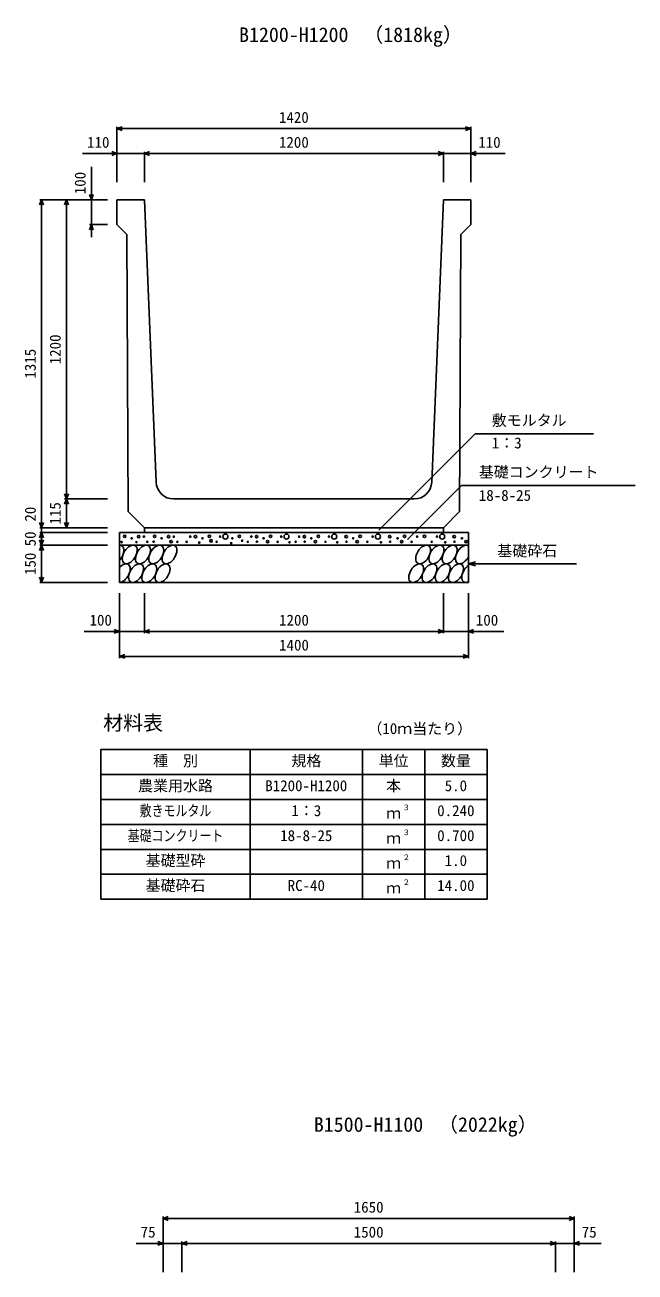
# Model space of a CAD drawing. Units: millimetres, scale not verified. Extents: x -33600 to 33600, y -11880 to 11880.
# Drawn here: x 13289 to 15737, y -5228 to -227 of the extents above; entities that cross this region are included whole.
import ezdxf
from ezdxf.enums import TextEntityAlignment as Align

# ---------------------------------------------------------------- set-up
doc = ezdxf.new("R2010")
doc.units = ezdxf.units.MM
doc.header["$LTSCALE"] = 40
for name, color, linetype, lineweight in [('0-0_DIM', 7, 'Continuous', 25), ('0-2_HATCH', 6, 'Continuous', 25), ('0-3_HYO', 3, 'Continuous', 25), ('0-4_HYO2', 4, 'Continuous', 25), ('0-5_OUTLINE', 3, 'Continuous', 25), ('0-6_TXT', 7, 'Continuous', 25)]:
    doc.layers.add(name, color=color, linetype=linetype, lineweight=lineweight)
doc.styles.add('ＭＳ ゴシック', font='')
doc.styles.get('ＭＳ ゴシック').set_extended_font_data('MS Gothic')

msp = doc.modelspace()

# ---------------------------------------------------------------- linework, layer by layer
at = {"layer": '0-0_DIM'}
for p, q in [((13658.16, -635.67), (13658.16, -858.17)), ((15078.16, -643.17), (13658.16, -643.17)), ((15078.16, -635.67), (15078.16, -858.17)), ((13520.38, -743.17), (13658.16, -743.17)), ((13768.16, -743.17), (13658.16, -743.17)), ((13768.16, -735.67), (13768.16, -858.17)), ((13768.16, -743.17), (14968.16, -743.17)), ((14968.16, -735.67), (14968.16, -858.17)), ((14968.16, -743.17), (15078.16, -743.17)), ((15215.93, -743.17), (15078.16, -743.17)), ((13555.66, -928.17), (13555.66, -795.92)), ((13348.16, -928.17), (13620.66, -928.17)), ((13355.66, -928.17), (13355.66, -2243.17)), ((13455.66, -928.17), (13455.66, -2128.17)), ((13555.66, -928.17), (13555.66, -1028.17)), ((13620.66, -1028.17), (13548.16, -1028.17)), ((13555.66, -1078.17), (13555.66, -1028.17)), ((15095.4, -1866.62), (14709.42, -2252.61)), ((15095.4, -1866.62), (15570.71, -1866.62)), ((15040.14, -2073.88), (14823.33, -2290.69)), ((15040.14, -2073.88), (15737.01, -2073.88)), ((13448.16, -2128.17), (13620.66, -2128.17)), ((13455.66, -2128.17), (13455.66, -2243.17)), ((13348.16, -2243.17), (13620.66, -2243.17)), ((13348.16, -2263.17), (13620.66, -2263.17)), ((13348.16, -2313.17), (13620.66, -2313.17)), ((13355.66, -2313.17), (13355.66, -2463.17)), ((15068.16, -2388.17), (15097.13, -2380.41)), ((15068.16, -2388.17), (15501.47, -2388.17)), ((15068.16, -2388.17), (15097.13, -2395.94)), ((13348.16, -2463.17), (13620.66, -2463.17)), ((13668.16, -2766.6), (13668.16, -2505.24)), ((13768.16, -2666.6), (13768.16, -2505.24)), ((14968.16, -2666.6), (14968.16, -2505.24)), ((15068.16, -2766.6), (15068.16, -2505.24)), ((13668.16, -2659.1), (13526.36, -2659.1)), ((13668.16, -2659.1), (13768.16, -2659.1)), ((13768.16, -2659.1), (14968.16, -2659.1)), ((15068.16, -2659.1), (14968.16, -2659.1)), ((15068.16, -2659.1), (15209.95, -2659.1)), ((13668.16, -2759.1), (15068.16, -2759.1)), ((13843.16, -5005.4), (13843.16, -5227.9)), ((15493.16, -5012.9), (13843.16, -5012.9)), ((15493.16, -5005.4), (15493.16, -5227.9)), ((13734.78, -5112.9), (13843.16, -5112.9)), ((13918.16, -5112.9), (13843.16, -5112.9)), ((13918.16, -5105.4), (13918.16, -5227.9)), ((13918.16, -5112.9), (15418.16, -5112.9)), ((15418.16, -5105.4), (15418.16, -5227.9)), ((15418.16, -5112.9), (15493.16, -5112.9)), ((15601.53, -5112.9), (15493.16, -5112.9))]:
    msp.add_line(p, q, dxfattribs=at)
for points in [[(13679.3, -650.87), (13658.16, -643.17), (13679.3, -635.48)], [(15057.01, -635.48), (15078.16, -643.17), (15057.01, -650.87)], [(13637.01, -735.48), (13658.16, -743.17), (13637.01, -750.87)], [(13789.3, -750.87), (13768.16, -743.17), (13789.3, -735.48)], [(14947.01, -735.48), (14968.16, -743.17), (14947.01, -750.87)], [(15099.3, -735.48), (15078.16, -743.17), (15099.3, -750.87)], [(13363.35, -949.32), (13355.66, -928.17), (13347.96, -949.32)], [(13447.96, -949.32), (13455.66, -928.17), (13463.35, -949.32)], [(13547.96, -907.03), (13555.66, -928.17), (13563.35, -907.03)], [(13563.35, -1049.32), (13555.66, -1028.17), (13547.96, -1049.32)], [(13463.35, -2107.03), (13455.66, -2128.17), (13447.96, -2107.03)], [(13447.96, -2149.32), (13455.66, -2128.17), (13463.35, -2149.32)], [(13363.35, -2222.03), (13355.66, -2243.17), (13347.96, -2222.03)], [(13355.66, -2243.17), (13355.66, -2263.17), (13355.66, -2313.17)], [(13463.35, -2222.03), (13455.66, -2243.17), (13447.96, -2222.03)], [(13363.35, -2284.32), (13355.66, -2263.17), (13347.96, -2284.32)], [(13363.35, -2292.03), (13355.66, -2313.17), (13347.96, -2292.03)], [(13363.35, -2334.32), (13355.66, -2313.17), (13347.96, -2334.32)], [(13363.35, -2442.03), (13355.66, -2463.17), (13347.96, -2442.03)], [(13647.01, -2651.41), (13668.16, -2659.1), (13647.01, -2666.8)], [(13789.3, -2666.8), (13768.16, -2659.1), (13789.3, -2651.41)], [(14947.01, -2651.41), (14968.16, -2659.1), (14947.01, -2666.8)], [(15089.3, -2651.41), (15068.16, -2659.1), (15089.3, -2666.8)], [(13689.3, -2766.8), (13668.16, -2759.1), (13689.3, -2751.41)], [(15047.01, -2751.41), (15068.16, -2759.1), (15047.01, -2766.8)], [(13864.3, -5020.6), (13843.16, -5012.9), (13864.3, -5005.21)], [(15472.01, -5005.21), (15493.16, -5012.9), (15472.01, -5020.6)], [(13822.01, -5105.21), (13843.16, -5112.9), (13822.01, -5120.6)], [(13939.3, -5120.6), (13918.16, -5112.9), (13939.3, -5105.21)], [(15397.01, -5105.21), (15418.16, -5112.9), (15397.01, -5120.6)], [(15514.3, -5105.21), (15493.16, -5112.9), (15514.3, -5120.6)]]:
    msp.add_lwpolyline(points, dxfattribs=at)
at = {"layer": '0-2_HATCH'}
for centre, radius in [((13676.83, -2300.87), 2.5), ((13689.24, -2278.07), 5), ((13717.28, -2285.95), 2.5), ((13736.8, -2301.22), 2.5), ((13745.32, -2278.95), 5), ((13766.35, -2278.95), 2.5), ((13780.37, -2299.96), 2.5), ((13805.31, -2299.28), 2.5), ((13809.24, -2278.07), 5), ((13837.28, -2285.95), 2.5), ((13865.32, -2278.95), 5), ((13875.4, -2299.28), 5), ((13886.35, -2278.95), 2.5), ((13900.37, -2299.96), 2.5), ((13938.19, -2299.96), 2.5), ((13952.2, -2278.95), 2.5), ((13973.24, -2278.95), 5), ((14001.27, -2285.95), 2.5), ((14029.31, -2278.07), 5), ((14035.73, -2295.8), 5), ((14058.19, -2299.96), 2.5), ((14072.2, -2278.95), 2.5), ((14093.24, -2278.95), 10), ((14121.27, -2285.95), 2.5), ((14149.31, -2278.07), 5), ((14160.65, -2295.64), 2.5), ((14183.41, -2299.96), 2.5), ((14197.43, -2278.95), 2.5), ((14218.46, -2278.95), 5), ((14219.76, -2299.29), 2.5), ((14246.5, -2285.95), 2.5), ((14262.82, -2299.53), 5), ((14274.53, -2278.07), 5), ((14303.41, -2299.96), 2.5), ((14317.43, -2278.95), 2.5), ((14338.46, -2278.95), 10), ((14350.42, -2302.03), 2.5), ((14375.1, -2299.96), 2.5), ((14389.12, -2278.95), 2.5), ((14410.15, -2278.95), 5), ((14411.45, -2299.29), 2.5), ((14438.18, -2285.95), 2.5), ((14454.51, -2299.53), 5), ((14466.22, -2278.07), 5), ((14495.1, -2299.96), 2.5), ((14509.12, -2278.95), 2.5), ((14530.15, -2278.95), 10), ((14542.11, -2302.03), 2.5), ((14577.75, -2278.95), 5), ((14579.06, -2299.29), 2.5), ((14605.79, -2285.95), 2.5), ((14622.12, -2299.53), 5), ((14633.83, -2278.07), 5), ((14662.7, -2299.96), 2.5), ((14684.21, -2278.95), 2.5), ((14705.24, -2278.95), 10), ((14717.2, -2302.03), 2.5), ((14752.85, -2278.95), 5), ((14754.15, -2299.29), 2.5), ((14784.13, -2285.95), 2.5), ((14800.45, -2299.53), 5), ((14812.17, -2278.07), 5), ((14841.04, -2299.96), 2.5), ((14862.55, -2278.95), 2.5), ((14891.96, -2278.07), 5), ((14920.84, -2299.96), 2.5), ((14942.35, -2278.95), 2.5), ((14963.38, -2278.95), 10), ((14975.34, -2302.03), 2.5), ((15010.98, -2278.95), 5), ((15012.29, -2299.29), 2.5), ((15042.26, -2285.95), 2.5), ((15058.59, -2299.53), 5), ((13988.35, -2302.99), 2.5), ((14116.71, -2305.23), 2.5)]:
    msp.add_circle(centre, radius, dxfattribs=at)
for centre, start_param, end_param in [((13656.19, -2350.67), 4.3711174, 6.6890199), ((15046.34, -2350.67), 6.2831853, 11.0601374), ((13681.51, -2425.67), 3.4964223, 7.563715), ((15071.66, -2425.67), 0.9351899, 3.8417621)]:
    msp.add_ellipse(centre, major_axis=(21.82, 35.31), ratio=0.5792, start_param=start_param, end_param=end_param, dxfattribs=at)
for centre in [(13709.4, -2350.67), (13762.61, -2350.67), (13815.83, -2350.67), (13869.04, -2350.67), (14886.7, -2350.67), (14939.91, -2350.67), (14993.13, -2350.67), (13734.72, -2425.67), (13787.94, -2425.67), (13841.15, -2425.67), (14858.81, -2425.67), (14912.02, -2425.67), (14965.24, -2425.67), (15018.45, -2425.67)]:
    msp.add_ellipse(centre, major_axis=(21.82, 35.31), ratio=0.5792, dxfattribs=at)
at = {"layer": '0-3_HYO'}
for p, q in [((14193.16, -3133.05), (14193.16, -3733.05)), ((14643.16, -3133.05), (14643.16, -3733.05)), ((14893.16, -3133.05), (14893.16, -3733.05)), ((13593.16, -3233.05), (15143.16, -3233.05))]:
    msp.add_line(p, q, dxfattribs=at)
msp.add_lwpolyline([(13593.16, -3733.05), (15143.16, -3733.05), (15143.16, -3133.05), (13593.16, -3133.05)], close=True, dxfattribs=at)
at = {"layer": '0-4_HYO2'}
for p, q in [((13593.16, -3333.05), (15143.16, -3333.05)), ((13593.16, -3433.05), (15143.16, -3433.05)), ((13593.16, -3533.05), (15143.16, -3533.05)), ((13593.16, -3633.05), (15143.16, -3633.05))]:
    msp.add_line(p, q, dxfattribs=at)
at = {"layer": '0-5_OUTLINE'}
for p, q in [((13658.16, -928.17), (13658.16, -1028.17)), ((13658.16, -928.17), (13768.16, -928.17)), ((13815.36, -2061.09), (13768.16, -928.17)), ((14920.95, -2061.09), (14968.16, -928.17)), ((15078.16, -928.17), (14968.16, -928.17)), ((15078.16, -928.17), (15078.16, -1028.17)), ((15038.16, -1068.17), (15078.16, -1028.17)), ((15038.16, -1068.17), (15033.18, -2178.17)), ((13885.3, -2128.17), (14851.01, -2128.17)), ((13703.13, -2178.17), (13768.16, -2243.17)), ((14968.16, -2243.17), (15033.18, -2178.17)), ((13768.16, -2243.17), (14968.16, -2243.17)), ((13768.16, -2243.17), (13768.16, -2263.17)), ((14968.16, -2243.17), (14968.16, -2263.17)), ((13668.16, -2263.17), (15068.16, -2263.17)), ((13668.16, -2463.17), (13668.16, -2263.17)), ((15068.16, -2463.17), (15068.16, -2263.17)), ((13668.16, -2313.17), (15068.16, -2313.17)), ((13668.16, -2463.17), (15068.16, -2463.17))]:
    msp.add_line(p, q, dxfattribs=at)
msp.add_lwpolyline([(13658.16, -1028.17), (13698.16, -1068.17), (13703.13, -2178.17)], dxfattribs=at)
for centre, start, end in [((13885.3, -2058.17), 182.38594, 270), ((14851.01, -2058.17), 270, 357.61406)]:
    msp.add_arc(centre, 70, start, end, dxfattribs=at)

# ---------------------------------------------------------------- texts
at = {"layer": '0-0_DIM', "style": 'ＭＳ ゴシック'}
for s, p in [('1420', (14308.16, -633.17)), ('110', (13538.34, -733.17)), ('1200', (14308.16, -733.17)), ('110', (15107.98, -733.17)), ('敷モルタル', (15162.14, -1847.89)), ('1：3', (15162.14, -1938.58)), ('基礎コンクリート', (15110.14, -2055.15)), ('18-8-25', (15110.14, -2148.96)), ('基礎砕石', (15184.48, -2371)), ('100', (13548.16, -2649.1)), ('1200', (14308.69, -2649.1)), ('100', (15098.16, -2649.1)), ('1400', (14308.69, -2749.1)), ('1650', (14608.16, -5002.9)), ('75', (13753.32, -5102.9)), ('1500', (14608.16, -5102.9)), ('75', (15523, -5102.9))]:
    msp.add_text(s, height=43.99, dxfattribs=at).set_placement(p, align=Align.BOTTOM_LEFT)
for s, p in [('100', (13545.66, -906.25)), ('1200', (13445.66, -1588.17)), ('1315', (13345.66, -1645.67)), ('115', (13445.66, -2230.67)), ('20', (13345.66, -2218.86)), ('50', (13345.66, -2318.17)), ('150', (13345.66, -2433.17))]:
    msp.add_text(s, height=43.99, rotation=90, dxfattribs=at).set_placement(p, align=Align.BOTTOM_LEFT)
at = {"layer": '0-6_TXT', "style": 'ＭＳ ゴシック'}
for s, height, p in [('B1200-H1200', 58.65, (14148.16, -313.5)), ('（1818kg）', 58.65, (14646.53, -313.5)), ('材料表', 58.65, (13603.16, -3073.05)), ('（10ｍ当たり）', 43.99, (14663.15, -3084.05)), ('種\u3000別', 43.99, (13803.16, -3213.05)), ('規格', 43.99, (14358.16, -3213.05)), ('単位', 43.99, (14708.16, -3213.05)), ('数量', 43.99, (14958.16, -3213.05)), ('農業用水路', 43.99, (13743.16, -3313.05)), ('本', 43.99, (14738.16, -3313.05)), ('B1200-H1200', 43.99, (14253.16, -3313.05)), ('5.0', 43.99, (14973.16, -3313.05)), ('1：3', 43.99, (14358.16, -3413.05)), ('ｍ', 43.99, (14738.16, -3423.05)), ('３', 21.99, (14803.7, -3382.68)), ('0.240', 43.99, (14943.16, -3413.05)), ('18-8-25', 43.99, (14313.16, -3513.05)), ('ｍ', 43.99, (14738.16, -3523.05)), ('３', 21.99, (14803.7, -3482.68)), ('0.700', 43.99, (14943.16, -3513.05)), ('基礎型砕', 43.99, (13773.16, -3613.05)), ('ｍ', 43.99, (14738.16, -3623.05)), ('２', 21.99, (14803.7, -3582.68)), ('1.0', 43.99, (14973.16, -3613.05)), ('基礎砕石', 43.99, (13773.16, -3713.05)), ('RC-40', 43.99, (14343.16, -3713.05)), ('ｍ', 43.99, (14738.16, -3723.05)), ('２', 21.99, (14803.7, -3682.68)), ('14.00', 43.99, (14943.16, -3713.05)), ('（2022kg）', 58.65, (14946.53, -4683.22)), ('B1500-H1100', 58.65, (14448.16, -4683.22))]:
    msp.add_text(s, height=height, dxfattribs=at).set_placement(p, align=Align.BOTTOM_LEFT)
at = {"layer": '0-6_TXT', "style": 'ＭＳ ゴシック', "width": 0.8}
for s, p in [('敷きモルタル', (13749.16, -3413.05)), ('基礎コンクリート', (13701.16, -3513.05))]:
    msp.add_text(s, height=43.99, dxfattribs=at).set_placement(p, align=Align.BOTTOM_LEFT)

doc.saveas('drawing.dxf')
